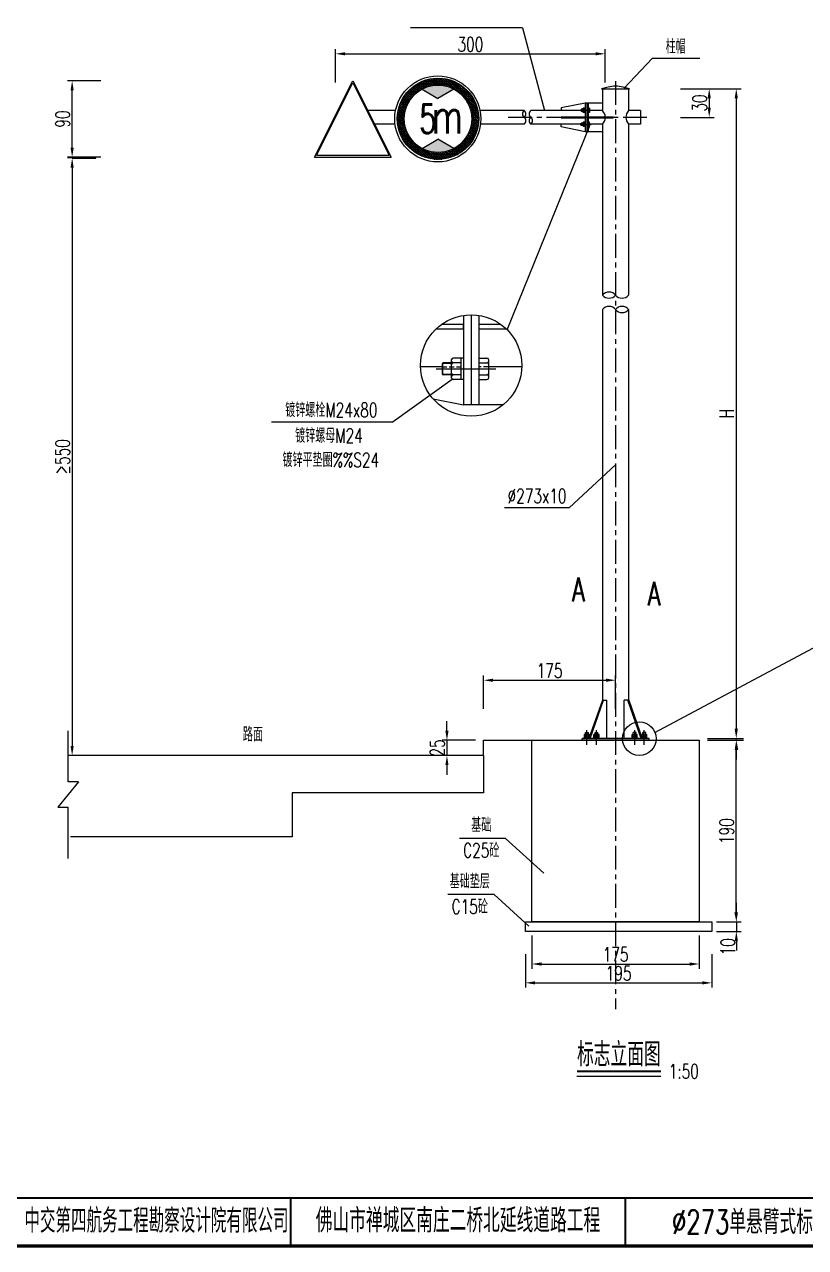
# Model space of a CAD drawing. Extents: x 4349 to 271026, y -15323 to -8945.
# Drawn here: x 4546.2 to 4709.6, y -14340.3 to -14084.3 of the extents above; entities that cross this region are included whole.
import ezdxf
from ezdxf.enums import TextEntityAlignment as Align

# ---------------------------------------------------------------- set-up
doc = ezdxf.new("R2010")
doc.units = 0
doc.header["$LTSCALE"] = 2
doc.header["$PDMODE"] = 32
doc.header["$PDSIZE"] = 0.3
doc.linetypes.add('CENTERX2', pattern=[4, 2.5, -0.5, 0.5, -0.5])
doc.linetypes.add('HIDDENX2', pattern=[0.75, 0.5, -0.25])
doc.layers.get('0').update_dxf_attribs({"linetype": 'CONTINUOUS'})
doc.layers.get('DEFPOINTS').update_dxf_attribs({"linetype": 'CONTINUOUS'})
for name, color, linetype in [('2', 7, 'CONTINUOUS'), ('J-交通标志', 4, 'CONTINUOUS'), ('中线', 2, 'CENTERX2'), ('内框', 4, 'CONTINUOUS'), ('图框', 7, 'CONTINUOUS'), ('尺寸标注', 4, 'CONTINUOUS'), ('文字', 7, 'CONTINUOUS'), ('文字符号', 7, 'CONTINUOUS'), ('标志', 4, 'CONTINUOUS'), ('结构2', 7, 'CONTINUOUS'), ('结构3', 1, 'CONTINUOUS')]:
    doc.layers.add(name, color=color, linetype=linetype)
doc.styles.get("Standard").update_dxf_attribs({"font": 'simplex1.shx', "width": 0.7, "bigfont": 'hztxt.shx'})
doc.dimstyles.new('1：10', dxfattribs={"dimtxt": 3, "dimasz": 2, "dimexe": 1, "dimexo": 1, "dimgap": 0.5, "dimtad": 1, "dimrnd": 0.0095, "dimdsep": 46, "dimtxsty": 'Standard', "dimcen": 0.09, "dimclrd": 256, "dimclre": 256, "dimadec": 0, "dimazin": 0, "dimtfac": 1, "dimtix": 1, "dimtmove": 2, "dimatfit": 3, "dimfxl": 0, "dimtolj": 1, "dimtzin": 0, "dimarcsym": 0})
doc.dimstyles.new('比例：1：50（mm)', dxfattribs={"dimtxt": 3, "dimasz": 2, "dimexe": 1, "dimexo": 1, "dimgap": 0.5, "dimtad": 1, "dimlfac": 5, "dimrnd": 0.0095, "dimdsep": 46, "dimtxsty": 'Standard', "dimcen": 0.09, "dimclrd": 256, "dimclre": 256, "dimclrt": 256, "dimadec": 0, "dimazin": 0, "dimtfac": 1, "dimtix": 1, "dimtmove": 2, "dimatfit": 3, "dimfxl": 0, "dimtolj": 1, "dimtzin": 0, "dimarcsym": 0})

# ---------------------------------------------------------------- blocks, each defined once
blk = doc.blocks.new('series')
at = {"width": 0.75}
for tag, height, p in [('页码', 4, (-35, -19)), ('图名', 5, (-220, -282)), ('图号', 5, (-20, -282))]:
    blk.add_attdef(tag, text='', height=height, dxfattribs=at).set_placement(p, align=Align.MIDDLE_CENTER)
blk = doc.blocks.new('DIM')
at = {"color": 4}
blk.add_lwpolyline([(-1, -0.1, 0.2, 0, 0), (0, 0, 0, 0, 0)], format="xyseb", dxfattribs=at)
blk = doc.blocks.new('*D1009')
at = {"layer": 'DEFPOINTS', "color": 0, "linetype": 'Continuous'}
for p in [(4562.22, -14112.28), (4556.22, -14237.32), (4562.22, -14237.32)]:
    blk.add_point(p, dxfattribs=at)
at = {"layer": '尺寸标注', "linetype": 'Continuous', "lineweight": -2}
for p, q in [((4561.22, -14112.28), (4555.22, -14112.28)), ((4556.22, -14114.28), (4556.22, -14235.32)), ((4561.22, -14237.32), (4555.22, -14237.32))]:
    blk.add_line(p, q, dxfattribs=at)
at = {"layer": '尺寸标注', "linetype": 'Continuous'}
for points in [[(4555.89, -14114.28), (4556.55, -14114.28), (4556.22, -14112.28)], [(4555.89, -14235.32), (4556.55, -14235.32), (4556.22, -14237.32)]]:
    blk.add_solid(points, dxfattribs=at)
at = {"layer": '尺寸标注', "linetype": 'Continuous', "insert": (4554.22, -14174.8), "char_height": 3, "attachment_point": 5, "rotation": 90}
blk.add_mtext('\\A1;≥550', dxfattribs=at)
blk = doc.blocks.new('*D1010')
at = {"layer": 'DEFPOINTS', "color": 0, "linetype": 'Continuous'}
for p in [(4672.63, -14097.78), (4676.45, -14103.78), (4689.48, -14103.78)]:
    blk.add_point(p, dxfattribs=at)
at = {"layer": '尺寸标注', "linetype": 'Continuous', "lineweight": -2}
for p, q in [((4683.48, -14097.78), (4690.48, -14097.78)), ((4689.48, -14099.78), (4689.48, -14101.78)), ((4683.48, -14103.78), (4690.48, -14103.78))]:
    blk.add_line(p, q, dxfattribs=at)
at = {"layer": '尺寸标注', "linetype": 'Continuous'}
for points in [[(4689.14, -14099.78), (4689.81, -14099.78), (4689.48, -14097.78)], [(4689.14, -14101.78), (4689.81, -14101.78), (4689.48, -14103.78)]]:
    blk.add_solid(points, dxfattribs=at)
at = {"layer": '尺寸标注', "linetype": 'Continuous', "insert": (4687.48, -14100.78), "char_height": 3, "attachment_point": 5, "rotation": 90}
blk.add_mtext('\\A1;30', dxfattribs=at)
blk = doc.blocks.new('*D1011')
at = {"layer": 'DEFPOINTS', "color": 0, "linetype": 'Continuous'}
for p in [(4672.83, -14097.78), (4676.9, -14233.72), (4695.13, -14233.72)]:
    blk.add_point(p, dxfattribs=at)
at = {"layer": '尺寸标注', "linetype": 'Continuous', "lineweight": -2}
for p, q in [((4689.13, -14097.78), (4696.13, -14097.78)), ((4695.13, -14099.78), (4695.13, -14231.72)), ((4689.13, -14233.72), (4696.13, -14233.72))]:
    blk.add_line(p, q, dxfattribs=at)
at = {"layer": '尺寸标注', "linetype": 'Continuous'}
for points in [[(4694.8, -14099.78), (4695.47, -14099.78), (4695.13, -14097.78)], [(4694.8, -14231.72), (4695.47, -14231.72), (4695.13, -14233.72)]]:
    blk.add_solid(points, dxfattribs=at)
at = {"layer": '尺寸标注', "linetype": 'Continuous', "insert": (4693.13, -14165.75), "char_height": 3, "attachment_point": 5, "rotation": 90}
blk.add_mtext('\\A1;H', dxfattribs=at)
blk = doc.blocks.new('*D1012')
at = {"layer": 'DEFPOINTS', "color": 0, "linetype": 'Continuous'}
for p in [(4687.4, -14234.12), (4695.13, -14234.12), (4690.03, -14272.12)]:
    blk.add_point(p, dxfattribs=at)
at = {"layer": '尺寸标注', "linetype": 'Continuous', "lineweight": -2}
for p, q in [((4689.13, -14234.12), (4696.13, -14234.12)), ((4695.13, -14270.12), (4695.13, -14236.12)), ((4691.03, -14272.12), (4696.13, -14272.12))]:
    blk.add_line(p, q, dxfattribs=at)
at = {"layer": '尺寸标注', "linetype": 'Continuous'}
for points in [[(4694.8, -14236.12), (4695.47, -14236.12), (4695.13, -14234.12)], [(4694.8, -14270.12), (4695.47, -14270.12), (4695.13, -14272.12)]]:
    blk.add_solid(points, dxfattribs=at)
at = {"layer": '尺寸标注', "linetype": 'Continuous', "insert": (4693.13, -14253.12), "char_height": 3, "attachment_point": 5, "rotation": 90}
blk.add_mtext('\\A1;190', dxfattribs=at)
blk = doc.blocks.new('*D1013')
at = {"layer": 'DEFPOINTS', "color": 0, "linetype": 'Continuous'}
for p in [(4690.03, -14272.12), (4690.03, -14274.12), (4695.15, -14274.12)]:
    blk.add_point(p, dxfattribs=at)
at = {"layer": '尺寸标注', "linetype": 'Continuous', "lineweight": -2}
for p, q in [((4695.15, -14270.12), (4695.15, -14268.12)), ((4691.03, -14272.12), (4696.15, -14272.12)), ((4695.15, -14272.12), (4695.15, -14274.12)), ((4691.03, -14274.12), (4696.15, -14274.12)), ((4695.15, -14276.12), (4695.15, -14278.12))]:
    blk.add_line(p, q, dxfattribs=at)
at = {"layer": '尺寸标注', "linetype": 'Continuous'}
for points in [[(4694.81, -14270.12), (4695.48, -14270.12), (4695.15, -14272.12)], [(4694.81, -14276.12), (4695.48, -14276.12), (4695.15, -14274.12)]]:
    blk.add_solid(points, dxfattribs=at)
at = {"layer": '尺寸标注', "linetype": 'Continuous', "insert": (4693.37, -14277.32), "char_height": 3, "attachment_point": 5, "rotation": 90}
blk.add_mtext('\\A1;10', dxfattribs=at)
blk = doc.blocks.new('*D1014')
at = {"layer": 'DEFPOINTS', "color": 0, "linetype": 'Continuous'}
for p in [(4652.4, -14272.12), (4687.4, -14272.12), (4687.4, -14280.93)]:
    blk.add_point(p, dxfattribs=at)
at = {"layer": '尺寸标注', "linetype": 'Continuous', "lineweight": -2}
for p, q in [((4652.4, -14274.93), (4652.4, -14281.93)), ((4687.4, -14274.93), (4687.4, -14281.93)), ((4654.4, -14280.93), (4685.4, -14280.93))]:
    blk.add_line(p, q, dxfattribs=at)
at = {"layer": '尺寸标注', "linetype": 'Continuous'}
for points in [[(4654.4, -14280.6), (4654.4, -14281.27), (4652.4, -14280.93)], [(4685.4, -14280.6), (4685.4, -14281.27), (4687.4, -14280.93)]]:
    blk.add_solid(points, dxfattribs=at)
at = {"layer": '尺寸标注', "linetype": 'Continuous', "insert": (4669.9, -14278.93), "char_height": 3, "attachment_point": 5}
blk.add_mtext('\\A1;175', dxfattribs=at)
blk = doc.blocks.new('*D1015')
at = {"layer": 'DEFPOINTS', "color": 0, "linetype": 'Continuous'}
for p in [(4651.03, -14274.12), (4690.03, -14274.12), (4690.03, -14284.87)]:
    blk.add_point(p, dxfattribs=at)
at = {"layer": '尺寸标注', "linetype": 'Continuous', "lineweight": -2}
for p, q in [((4651.03, -14278.87), (4651.03, -14285.87)), ((4690.03, -14278.87), (4690.03, -14285.87)), ((4653.03, -14284.87), (4688.03, -14284.87))]:
    blk.add_line(p, q, dxfattribs=at)
at = {"layer": '尺寸标注', "linetype": 'Continuous'}
for points in [[(4653.03, -14284.54), (4653.03, -14285.21), (4651.03, -14284.87)], [(4688.03, -14284.54), (4688.03, -14285.21), (4690.03, -14284.87)]]:
    blk.add_solid(points, dxfattribs=at)
at = {"layer": '尺寸标注', "linetype": 'Continuous', "insert": (4670.53, -14282.87), "char_height": 3, "attachment_point": 5}
blk.add_mtext('\\A1;195', dxfattribs=at)
blk = doc.blocks.new('*D1030')
at = {"layer": 'DEFPOINTS', "color": 0, "linetype": 'Continuous'}
for p in [(4556.22, -14096.13), (4606.92, -14096.13), (4606.92, -14112.13)]:
    blk.add_point(p, dxfattribs=at)
at = {"layer": '尺寸标注', "linetype": 'Continuous', "lineweight": -2}
for p, q in [((4562.22, -14096.13), (4555.22, -14096.13)), ((4556.22, -14110.13), (4556.22, -14098.13)), ((4562.22, -14112.13), (4555.22, -14112.13))]:
    blk.add_line(p, q, dxfattribs=at)
at = {"layer": '尺寸标注', "linetype": 'Continuous'}
for points in [[(4555.89, -14098.13), (4556.55, -14098.13), (4556.22, -14096.13)], [(4555.89, -14110.13), (4556.55, -14110.13), (4556.22, -14112.13)]]:
    blk.add_solid(points, dxfattribs=at)
at = {"layer": '尺寸标注', "linetype": 'Continuous', "insert": (4554.22, -14104.13), "char_height": 3, "attachment_point": 5, "rotation": 90}
blk.add_mtext('\\A1;90', dxfattribs=at)
blk = doc.blocks.new('*D1031')
at = {"layer": 'DEFPOINTS', "color": 0, "linetype": 'Continuous'}
for p in [(4667.74, -14090.48), (4611.3, -14103.78), (4667.74, -14103.78)]:
    blk.add_point(p, dxfattribs=at)
at = {"layer": '尺寸标注', "linetype": 'Continuous', "lineweight": -2}
for p, q in [((4611.3, -14096.48), (4611.3, -14089.48)), ((4613.3, -14090.48), (4665.74, -14090.48)), ((4667.74, -14096.48), (4667.74, -14089.48))]:
    blk.add_line(p, q, dxfattribs=at)
at = {"layer": '尺寸标注', "linetype": 'Continuous'}
for points in [[(4613.3, -14090.15), (4613.3, -14090.81), (4611.3, -14090.48)], [(4665.74, -14090.15), (4665.74, -14090.81), (4667.74, -14090.48)]]:
    blk.add_solid(points, dxfattribs=at)
at = {"layer": '尺寸标注', "linetype": 'Continuous', "insert": (4639.52, -14088.48), "char_height": 3, "attachment_point": 5}
blk.add_mtext('\\A1;300', dxfattribs=at)
blk = doc.blocks.new('*D1032')
at = {"layer": 'DEFPOINTS', "color": 0, "linetype": 'Continuous'}
for p in [(4669.9, -14221.55), (4669.9, -14233.72), (4642.27, -14234.12)]:
    blk.add_point(p, dxfattribs=at)
at = {"layer": '尺寸标注', "linetype": 'Continuous', "lineweight": -2}
for p, q in [((4642.27, -14227.55), (4642.27, -14220.55)), ((4669.9, -14227.55), (4669.9, -14220.55)), ((4644.27, -14221.55), (4667.9, -14221.55))]:
    blk.add_line(p, q, dxfattribs=at)
at = {"layer": '尺寸标注', "linetype": 'Continuous'}
for points in [[(4644.27, -14221.22), (4644.27, -14221.89), (4642.27, -14221.55)], [(4667.9, -14221.22), (4667.9, -14221.89), (4669.9, -14221.55)]]:
    blk.add_solid(points, dxfattribs=at)
at = {"layer": '尺寸标注', "color": 0, "linetype": 'Continuous', "insert": (4656.08, -14219.55), "char_height": 3, "attachment_point": 5}
blk.add_mtext('\\A1;175', dxfattribs=at)
blk = doc.blocks.new('*D1033')
at = {"layer": 'DEFPOINTS', "color": 0, "linetype": 'Continuous'}
for p in [(4642.27, -14234.12), (4634.62, -14237.32), (4642.27, -14237.32)]:
    blk.add_point(p, dxfattribs=at)
at = {"layer": '尺寸标注', "linetype": 'Continuous', "lineweight": -2}
for p, q in [((4634.62, -14232.12), (4634.62, -14230.12)), ((4640.62, -14234.12), (4633.62, -14234.12)), ((4634.62, -14234.12), (4634.62, -14237.32)), ((4640.62, -14237.32), (4633.62, -14237.32)), ((4634.62, -14239.32), (4634.62, -14241.32))]:
    blk.add_line(p, q, dxfattribs=at)
at = {"layer": '尺寸标注', "linetype": 'Continuous'}
for points in [[(4634.28, -14232.12), (4634.95, -14232.12), (4634.62, -14234.12)], [(4634.28, -14239.32), (4634.95, -14239.32), (4634.62, -14237.32)]]:
    blk.add_solid(points, dxfattribs=at)
at = {"layer": '尺寸标注', "color": 0, "linetype": 'Continuous', "insert": (4632.62, -14235.72), "char_height": 3, "attachment_point": 5, "rotation": 90}
blk.add_mtext('\\A1;25', dxfattribs=at)

msp = doc.modelspace()

# ---------------------------------------------------------------- hatches: boundary and pattern name
at = {"layer": '2'}
h = msp.add_hatch(dxfattribs=at)
h.set_pattern_fill('SACNCR', color=1, scale=0.142458, angle=90, style=0)
h.set_pattern_definition([(135, (2399.04358, -14642.6336), (-0.239871077, -0.239871077), []), (135, (2399.04358, -14642.3937), (-0.239871077, -0.239871077), [0, -0.33922893])])
h.paths.add_polyline_path([(4624.23399, -14104.08121, 1), (4641.25708, -14104.08121, 1)])
h.paths.add_polyline_path([(4639.79186, -14104.08121, -1), (4625.69921, -14104.08121, -1)], flags=16)
h = msp.add_hatch(color=256, dxfattribs=at)
h.paths.add_polyline_path([(4636.07679, -14097.87207, 0.251311674), (4629.41428, -14097.87207), (4632.74554, -14099.79943)])
h.paths.add_polyline_path([(4632.74554, -14108.363), (4629.41428, -14110.29036, 0.251311674), (4636.07679, -14110.29036)])

# ---------------------------------------------------------------- linework, layer by layer
for p, q in [((4663.35583, -14233.72291), (4663.35583, -14232.88291)), ((4664.43583, -14233.24291), (4663.35583, -14233.24291)), ((4663.59583, -14233.60291), (4663.59583, -14232.52291)), ((4664.19583, -14233.60291), (4664.19583, -14232.52291)), ((4664.43583, -14233.72291), (4664.43583, -14232.88291)), ((4665.35583, -14233.72291), (4665.35583, -14232.88291)), ((4666.43583, -14233.24291), (4665.35583, -14233.24291)), ((4665.59583, -14233.60291), (4665.59583, -14232.52291)), ((4666.19583, -14233.60291), (4666.19583, -14232.52291)), ((4666.43583, -14233.72291), (4666.43583, -14232.88291)), ((4673.35583, -14233.72291), (4673.35583, -14232.88291)), ((4673.35583, -14233.24291), (4674.43583, -14233.24291)), ((4673.59583, -14233.60291), (4673.59583, -14232.52291)), ((4674.19583, -14233.60291), (4674.19583, -14232.52291)), ((4674.43583, -14233.72291), (4674.43583, -14232.88291)), ((4675.35583, -14233.72291), (4675.35583, -14232.88291)), ((4675.35583, -14233.24291), (4676.43583, -14233.24291)), ((4675.59583, -14233.60291), (4675.59583, -14232.52291)), ((4676.19583, -14233.60291), (4676.19583, -14232.52291)), ((4676.43583, -14233.72291), (4676.43583, -14232.88291))]:
    msp.add_line(p, q)
at = {"layer": 'J-交通标志', "color": 2}
for p, q in [((4606.92009, -14112.13078), (4614.91971, -14096.13153)), ((4614.91971, -14096.13153), (4622.91934, -14112.13078))]:
    msp.add_line(p, q, dxfattribs=at)
msp.add_lwpolyline([(4606.92009, -14112.13078), (4622.91934, -14112.13078)], dxfattribs=at)
at = {"layer": 'J-交通标志'}
msp.add_lwpolyline([(4607.32842, -14111.31411), (4607.32842, -14111.72244), (4622.511, -14111.72244), (4622.511, -14111.31411)], dxfattribs=at)
at = {"layer": 'J-交通标志', "color": 2}
msp.add_circle((4632.70098, -14104.1038), 8.99995, dxfattribs=at)
at = {"layer": '中线'}
for p, q in [((4669.89583, -14096.17599), (4669.89583, -14290.35863)), ((4662.47817, -14102.28859), (4664.81461, -14102.28859)), ((4676.44583, -14103.77636), (4647.16583, -14103.77636)), ((4662.47817, -14105.26413), (4664.81461, -14105.26413)), ((4663.89583, -14235.07188), (4663.89583, -14232.02367)), ((4665.89583, -14235.07188), (4665.89583, -14232.02367)), ((4673.89583, -14235.07188), (4673.89583, -14232.02367)), ((4675.89583, -14235.07188), (4675.89583, -14232.02367))]:
    msp.add_line(p, q, dxfattribs=at)
at = {"layer": '内框'}
for p, q in [((4629.41428, -14097.87207), (4632.74554, -14099.79943)), ((4636.07679, -14097.87207), (4632.74554, -14099.79943)), ((4629.41428, -14110.29036), (4632.74554, -14108.363)), ((4636.07679, -14110.29036), (4632.74554, -14108.363))]:
    msp.add_line(p, q, dxfattribs=at)
for radius in [8.51155, 7.04632]:
    msp.add_circle((4632.74554, -14104.08121), radius, dxfattribs=at)
at = {"layer": '图框'}
for points, const_width in [([(4916.92857, -14062.90394), (4536.92857, -14062.90394), (4536.92858, -14339.90394), (4916.92858, -14339.90394), (4916.92857, -14062.90394)], 0.7), ([(4536.92858, -14329.90394), (4916.92858, -14329.90394)], 0.4), ([(4601.92858, -14329.90394), (4601.92858, -14339.90394)], 0.4), ([(4671.92858, -14339.90394), (4671.92858, -14329.90394)], 0.4)]:
    msp.add_lwpolyline(points, dxfattribs=dict(at, const_width=const_width))
at = {"layer": '尺寸标注', "linetype": 'Continuous'}
for p, q in [((4607.32842, -14111.72244), (4614.91971, -14096.53987)), ((4614.91971, -14096.53987), (4622.511, -14111.72244)), ((4556.21912, -14112.28247), (4561.16568, -14112.28247)), ((4642.27077, -14237.31625), (4642.27077, -14234.12291)), ((4642.27077, -14234.12291), (4662.52088, -14234.12291))]:
    msp.add_line(p, q, dxfattribs=at)
at = {"layer": '尺寸标注'}
for p, q in [((4693.62108, -14233.72291), (4696.6476, -14233.72291)), ((4695.1476, -14234.12291), (4695.1476, -14233.72291)), ((4696.12108, -14233.72291), (4696.6476, -14233.72291)), ((4693.62108, -14234.12291), (4696.6476, -14234.12291)), ((4695.1476, -14236.12291), (4695.1476, -14238.12291)), ((4644.4879, -14266.39994), (4651.77782, -14273.00064)), ((4695.1476, -14270.12291), (4695.1476, -14268.12291))]:
    msp.add_line(p, q, dxfattribs=at)
msp.add_circle((4674.85766, -14233.77615), 3.5, dxfattribs=at)
at = {"layer": '尺寸标注', "linetype": 'ByBlock'}
for centre, start, end in [((4668.53083, -14142.09285), 39.372349, 140.627651), ((4668.53083, -14139.85261), 219.372349, 320.627651), ((4671.26083, -14139.85261), 219.372349, 320.627651), ((4668.53083, -14145.09285), 39.372349, 140.627651), ((4671.26083, -14145.09285), 39.372349, 140.627651), ((4671.26083, -14142.85261), 219.372349, 320.627651)]:
    msp.add_arc(centre, 1.76576, start, end, dxfattribs=at)
at = {"layer": '文字'}
for p, q in [((4644.4879, -14266.39994), (4634.82418, -14266.39994)), ((4661.78809, -14304.39527), (4679.37182, -14304.39527))]:
    msp.add_line(p, q, dxfattribs=at)
for points in [[(4659.72719, -14203.40708, 0, 0.7, 0), (4659.72719, -14201.40708, 0, 0, 0), (4659.72719, -14198.90708, 0, 0, 0), (4664.52401, -14198.90708, 0, 0, 0)], [(4680.46629, -14203.40708, 0, 0.7, 0), (4680.46629, -14201.40708, 0, 0, 0), (4680.46629, -14198.90708, 0, 0, 0), (4675.66947, -14198.90708, 0, 0, 0)]]:
    msp.add_lwpolyline(points, format="xyseb", dxfattribs=at)
at = {"layer": '文字', "const_width": 0.4}
msp.add_lwpolyline([(4661.78809, -14303.39527), (4679.37182, -14303.39527)], dxfattribs=at)
at = {"layer": '文字符号'}
for p, q in [((4650.39624, -14085.05771), (4626.97308, -14085.05771)), ((4650.39624, -14085.05771), (4655.04099, -14102.37636)), ((4677.52857, -14091.45784), (4671.72121, -14097.64614)), ((4687.48435, -14091.45784), (4677.52857, -14091.45784)), ((4623.18293, -14167.57242), (4635.68228, -14158.56226)), ((4623.18293, -14167.57242), (4597.91192, -14167.57242)), ((4660.1666, -14185.48112), (4669.89583, -14176.48257)), ((4660.1666, -14185.48112), (4646.66938, -14185.48112)), ((4678.11598, -14232.49813), (4715.76415, -14212.36305)), ((4646.89124, -14254.63806), (4637.22753, -14254.63806)), ((4646.89124, -14254.63806), (4654.89169, -14261.92441))]:
    msp.add_line(p, q, dxfattribs=at)
at = {"layer": '结构2'}
for p, q in [((4663.42583, -14102.03859), (4662.72583, -14102.03859)), ((4662.72583, -14102.03859), (4662.72583, -14102.53859)), ((4663.42583, -14102.53859), (4662.72583, -14102.53859)), ((4663.52583, -14101.83859), (4663.12583, -14101.83859)), ((4663.12583, -14102.73859), (4663.12583, -14101.83859)), ((4663.52583, -14102.73859), (4663.12583, -14102.73859)), ((4663.42583, -14102.73859), (4663.42583, -14101.83859)), ((4663.52583, -14101.83859), (4663.52583, -14102.73859)), ((4664.16583, -14102.73859), (4664.16583, -14101.83859)), ((4664.46583, -14101.83859), (4664.16583, -14101.83859)), ((4664.16583, -14102.03859), (4664.46583, -14102.03859)), ((4664.16583, -14102.53859), (4664.46583, -14102.53859)), ((4664.46583, -14102.73859), (4664.16583, -14102.73859)), ((4664.46583, -14101.83859), (4664.46583, -14102.73859)), ((4647.24148, -14148.25048), (4664.46583, -14105.71413)), ((4662.72583, -14105.51413), (4662.72583, -14105.01413)), ((4663.42583, -14105.01413), (4662.72583, -14105.01413)), ((4663.42583, -14105.51413), (4662.72583, -14105.51413)), ((4663.12583, -14104.81413), (4663.12583, -14105.71413)), ((4663.52583, -14104.81413), (4663.12583, -14104.81413)), ((4663.52583, -14105.71413), (4663.12583, -14105.71413)), ((4663.42583, -14104.81413), (4663.42583, -14105.71413)), ((4663.52583, -14103.87636), (4663.52583, -14103.67636)), ((4663.52583, -14105.71413), (4663.52583, -14104.81413)), ((4664.46583, -14104.81413), (4664.16583, -14104.81413)), ((4664.16583, -14104.81413), (4664.16583, -14105.71413)), ((4664.16583, -14105.01413), (4664.46583, -14105.01413)), ((4664.16583, -14105.51413), (4664.46583, -14105.51413)), ((4664.46583, -14105.71413), (4664.16583, -14105.71413)), ((4664.46583, -14105.71413), (4664.46583, -14104.81413)), ((4638.09441, -14145.21512), (4638.09441, -14163.96129)), ((4639.69441, -14145.09367), (4639.69441, -14163.96129)), ((4639.69441, -14145.09367), (4639.69441, -14163.96129)), ((4641.29441, -14145.21512), (4641.29441, -14163.96129)), ((4632.33872, -14148.06129), (4638.09441, -14148.06129)), ((4633.54286, -14147.06129), (4638.09441, -14147.06129)), ((4638.09441, -14148.06129), (4638.09441, -14147.06129)), ((4638.09441, -14148.06129), (4638.09441, -14147.06129)), ((4641.29441, -14147.06129), (4645.84596, -14147.06129)), ((4641.29441, -14148.06129), (4647.05009, -14148.06129)), ((4633.59615, -14155.96129), (4629.0979, -14155.96129)), ((4632.34232, -14156.40013), (4644.86375, -14156.40013)), ((4650.29092, -14155.96129), (4643.29441, -14155.96129)), ((4631.73015, -14162.68844), (4638.09441, -14163.96129)), ((4639.69441, -14163.96129), (4638.09441, -14163.96129)), ((4646.32784, -14163.96129), (4639.69441, -14163.96129)), ((4555.38343, -14242.81651), (4555.38343, -14232.16219)), ((4664.43583, -14232.88291), (4663.35583, -14232.88291)), ((4664.43583, -14233.60291), (4663.35583, -14233.60291)), ((4663.59583, -14232.52291), (4664.19583, -14232.52291)), ((4666.43583, -14232.88291), (4665.35583, -14232.88291)), ((4666.43583, -14233.60291), (4665.35583, -14233.60291)), ((4665.59583, -14232.52291), (4666.19583, -14232.52291)), ((4673.35583, -14232.88291), (4674.43583, -14232.88291)), ((4673.35583, -14233.60291), (4674.43583, -14233.60291)), ((4674.19583, -14232.52291), (4673.59583, -14232.52291)), ((4675.35583, -14232.88291), (4676.43583, -14232.88291)), ((4675.35583, -14233.60291), (4676.43583, -14233.60291)), ((4676.19583, -14232.52291), (4675.59583, -14232.52291)), ((4557.51918, -14242.81651), (4553.24768, -14248.13537)), ((4557.51918, -14242.81651), (4555.38343, -14242.81651)), ((4553.24768, -14248.13537), (4555.38343, -14248.13537)), ((4555.38343, -14258.84646), (4555.38343, -14248.13537))]:
    msp.add_line(p, q, dxfattribs=at)
at = {"layer": '结构2', "linetype": 'HIDDENX2'}
for p, q in [((4633.59615, -14155.96129), (4638.09441, -14155.96129)), ((4643.29441, -14155.96129), (4641.29441, -14155.96129))]:
    msp.add_line(p, q, dxfattribs=at)
at = {"layer": '结构2'}
for points in [[(4652.39583, -14234.12291), (4687.39583, -14234.12291), (4687.39583, -14272.12291), (4652.39583, -14272.12291)], [(4651.03069, -14272.12291), (4690.03069, -14272.12291), (4690.03069, -14274.12291), (4651.03069, -14274.12291)]]:
    msp.add_lwpolyline(points, close=True, dxfattribs=at)
msp.add_circle((4639.69441, -14155.69356), 10.59989, dxfattribs=at)
for centre, start, end in [((4651.2359, -14103.07636), 124.1039905, 235.8960095), ((4650.28789, -14103.07636), 304.1039905, 55.8960095), ((4652.63368, -14103.07636), 124.1039905, 235.8960095), ((4650.28789, -14104.47636), 304.1039905, 55.8960095), ((4652.63368, -14104.47636), 124.1039905, 235.8960095), ((4651.68567, -14104.47636), 304.1039905, 55.8960095)]:
    msp.add_arc(centre, 0.84539, start, end, dxfattribs=at)
at = {"layer": '结构3'}
for p, q in [((4667.16583, -14097.77636), (4667.16583, -14102.37636)), ((4672.62583, -14097.77636), (4672.62583, -14102.37636)), ((4663.52583, -14100.77636), (4658.52583, -14101.77636)), ((4663.52583, -14100.77636), (4663.52583, -14106.77636)), ((4667.16583, -14100.77636), (4663.52583, -14100.77636)), ((4663.84583, -14100.77636), (4663.84583, -14106.77636)), ((4664.16583, -14100.77636), (4664.16583, -14106.77636)), ((4623.86836, -14102.37636), (4618.04213, -14102.37636)), ((4650.76189, -14102.37636), (4641.53359, -14102.37636)), ((4663.52583, -14102.37636), (4652.15968, -14102.37636)), ((4658.52583, -14101.77636), (4658.52583, -14102.37636)), ((4667.16583, -14102.37636), (4664.16583, -14102.37636)), ((4675.12583, -14102.37636), (4672.62583, -14102.37636)), ((4675.12583, -14102.37636), (4675.12583, -14105.17636)), ((4623.76516, -14105.17636), (4619.44213, -14105.17636)), ((4650.76189, -14105.17636), (4641.63679, -14105.17636)), ((4663.52583, -14105.17636), (4652.15968, -14105.17636)), ((4658.52583, -14103.67636), (4658.52583, -14103.87636)), ((4658.52583, -14103.67636), (4663.52583, -14103.67636)), ((4658.52583, -14103.87636), (4663.52583, -14103.87636)), ((4658.52583, -14105.77636), (4658.52583, -14105.17636)), ((4663.52583, -14106.77636), (4658.52583, -14105.77636)), ((4664.16583, -14103.67636), (4669.36583, -14103.67636)), ((4664.16583, -14103.87636), (4669.36583, -14103.87636)), ((4667.16583, -14105.17636), (4664.16583, -14105.17636)), ((4667.16583, -14105.17636), (4667.16583, -14140.97273)), ((4669.36583, -14103.87636), (4669.36583, -14103.67636)), ((4675.12583, -14105.17636), (4672.62583, -14105.17636)), ((4672.62583, -14105.17636), (4672.62583, -14140.97273)), ((4667.16583, -14106.77636), (4663.52583, -14106.77636)), ((4667.16583, -14143.97273), (4667.16583, -14225.72291)), ((4672.62583, -14143.97273), (4672.62583, -14225.72291)), ((4635.59441, -14158.35013), (4635.59441, -14154.45013)), ((4638.09441, -14154.15013), (4635.89441, -14154.15013)), ((4637.59441, -14158.65013), (4637.59441, -14154.15013)), ((4638.09441, -14154.15013), (4638.09441, -14158.65013)), ((4641.29441, -14154.15013), (4641.29441, -14158.65013)), ((4641.29441, -14154.15013), (4642.99441, -14154.15013)), ((4643.29441, -14154.45013), (4643.29441, -14158.35013)), ((4633.59441, -14155.35013), (4633.59441, -14157.45013)), ((4635.59441, -14155.25013), (4633.6212, -14155.25013)), ((4633.69441, -14155.17692), (4633.69441, -14157.62333)), ((4637.59441, -14155.15013), (4633.79441, -14155.15013)), ((4637.59441, -14155.15013), (4636.39441, -14155.15013)), ((4641.29441, -14155.15013), (4642.99441, -14155.15013)), ((4635.59441, -14157.55013), (4633.6212, -14157.55013)), ((4637.59441, -14157.65013), (4633.79441, -14157.65013)), ((4638.09441, -14158.65013), (4635.89441, -14158.65013)), ((4637.59441, -14157.65013), (4636.39441, -14157.65013)), ((4641.29441, -14157.65013), (4642.99441, -14157.65013)), ((4641.29441, -14158.65013), (4642.99441, -14158.65013)), ((4667.14571, -14225.72291), (4664.31728, -14233.72291)), ((4664.54356, -14233.72291), (4667.37199, -14225.72291)), ((4667.14571, -14225.72291), (4668.08188, -14225.72291)), ((4668.08188, -14233.72291), (4668.08188, -14225.72291)), ((4671.70977, -14233.72291), (4671.70977, -14225.72291)), ((4672.64594, -14225.72291), (4671.70977, -14225.72291)), ((4675.24809, -14233.72291), (4672.41966, -14225.72291)), ((4672.64594, -14225.72291), (4675.47437, -14233.72291)), ((4662.89583, -14234.12291), (4662.89583, -14233.72291)), ((4676.89583, -14233.72291), (4662.89583, -14233.72291)), ((4676.89583, -14234.12291), (4676.89583, -14233.72291)), ((4676.89583, -14234.12291), (4662.89583, -14234.12291)), ((4676.89583, -14234.12291), (4662.89583, -14234.12291)), ((4642.27077, -14237.31625), (4555.88331, -14237.31625))]:
    msp.add_line(p, q, dxfattribs=at)
msp.add_lwpolyline([(4672.83416, -14097.77636), (4671.446, -14097.45251, 0.114748011), (4668.34565, -14097.45251), (4666.95749, -14097.77636)], format="xyb", close=True, dxfattribs=at)
msp.add_lwpolyline([(4642.27077, -14237.31625), (4642.27077, -14245.11625), (4602.27077, -14245.11625), (4602.27077, -14254.31625), (4555.88331, -14254.31625)], dxfattribs=at)
for centre, radius, start, end in [((4665.72554, -14103.77636), 2.00858, 2.8537244, 44.1874569), ((4674.06611, -14103.77636), 2.00858, 135.8125431, 224.1874569), ((4665.72554, -14103.77636), 2.00858, 315.8125431, 357.1462756), ((4635.89441, -14154.45013), 0.3, 90, 180), ((4642.99441, -14154.45013), 0.3, 0, 90), ((4633.79441, -14155.35013), 0.2, 90, 180), ((4635.89441, -14154.85013), 0.3, 180, 270), ((4635.89441, -14155.45013), 0.3, 90, 180), ((4642.99441, -14154.85013), 0.3, 270, 0), ((4642.99441, -14155.45013), 0.3, 0, 90), ((4633.79441, -14157.45013), 0.2, 180, 270), ((4635.89441, -14157.35013), 0.3, 180, 270), ((4635.89441, -14157.95013), 0.3, 90, 180), ((4635.89441, -14158.35013), 0.3, 180, 270), ((4642.99441, -14157.35013), 0.3, 270, 0), ((4642.99441, -14157.95013), 0.3, 0, 90), ((4642.99441, -14158.35013), 0.3, 270, 0)]:
    msp.add_arc(centre, radius, start, end, dxfattribs=at)

# ---------------------------------------------------------------- block references
at = {"layer": '图框'}
ref = msp.add_blockref('series', (4926.92858, -14052.90394), dxfattribs=at)
ref.add_attrib('图名', '%%C273单悬臂式标志一般构造图', dxfattribs={"layer": '0', "height": 5, "width": 0.7}).set_placement((4706.92858, -14334.90394), align=Align.MIDDLE_CENTER)
at = {"layer": '尺寸标注', "xscale": 2, "yscale": 2, "zscale": 2}
for p, rotation in [((4695.1476, -14234.12291), 90), ((4695.1476, -14234.12291), 90), ((4695.1476, -14272.12291), 270), ((4695.1476, -14272.12291), 270)]:
    msp.add_blockref('DIM', p, dxfattribs=dict(at, rotation=rotation))

# ---------------------------------------------------------------- texts
at = {"layer": '图框'}
for s, width, p in [('中交第四航务工程勘察设计院有限公司', 0.65, (4573.85942, -14334.6555)), ('佛山市禅城区南庄二桥北延线道路工程', 0.7, (4636.92858, -14334.58924))]:
    msp.add_text(s, height=5, dxfattribs=dict(at, width=width)).set_placement(p, align=Align.MIDDLE_CENTER)
at = {"layer": '文字', "width": 0.7}
for s, height, p in [('柱帽', 3, (4682.47351, -14088.95784)), ('镀锌螺栓M24x80', 3, (4610.4285, -14165.00705)), ('镀锌螺母M24', 3, (4609.93614, -14170.37506)), ('镀锌平垫圈%%S24', 3, (4610.32698, -14175.43992)), ('%%C273x10', 3, (4653.46474, -14182.99342)), ('A', 5, (4662.13334, -14202.57971)), ('A', 5, (4677.96928, -14203.44646)), ('路面', 3, (4594.04448, -14232.87831)), ('基础', 3, (4641.79386, -14251.85996)), ('C25砼', 3, (4641.79386, -14257.14376)), ('基础垫层', 3, (4639.39052, -14263.62184)), ('C15砼', 3, (4639.39052, -14268.90564)), ('标志立面图', 5, (4670.58376, -14299.87315)), ('1:50', 3, (4684.16183, -14303.39779))]:
    msp.add_text(s, height=height, dxfattribs=at).set_placement(p, align=Align.MIDDLE_CENTER)
at = {"layer": '标志', "color": 7, "linetype": 'Continuous', "width": 0.7}
for s, height, p in [('5', 6, (4630.6292, -14104.06089)), ('m', 7.29, (4634.71748, -14103.49019))]:
    msp.add_text(s, height=height, dxfattribs=at).set_placement(p, align=Align.MIDDLE_CENTER)

# ---------------------------------------------------------------- dimensions: what is measured, and where the dimension line sits
at = {"layer": '尺寸标注', "linetype": 'Continuous'}
for base, p1, p2, text, dimstyle, picture, middle in [((4667.74157, -14090.47947), (4611.30146, -14103.77636), (4667.74157, -14103.77636), '300', '比例：1：50（mm)', '*D1031', (4639.52152, -14088.47947)), ((4669.89583, -14221.55364), (4642.27077, -14234.12291), (4669.89583, -14233.72291), '175', '1：10', '*D1032', (4656.0833, -14219.55364))]:
    dim = msp.add_linear_dim(base=base, p1=p1, p2=p2, text=text, dimstyle=dimstyle, dxfattribs=at)
    dim.commit()
    dim.dimension.update_dxf_attribs({"geometry": picture, "text_midpoint": middle})
for base, p1, p2, text, dimstyle, picture, middle in [((4556.21912, -14096.13153), (4606.92009, -14112.13078), (4606.92009, -14096.13153), '90', '比例：1：50（mm)', '*D1030', (4554.21912, -14104.13116)), ((4695.13434, -14233.72291), (4672.83416, -14097.77636), (4676.89583, -14233.72291), 'H', '比例：1：50（mm)', '*D1011', (4693.13434, -14165.74964)), ((4556.21912, -14237.31625), (4562.21912, -14112.28247), (4562.21912, -14237.31625), '≥550', '比例：1：50（mm)', '*D1009', (4554.21912, -14174.79936)), ((4634.61519, -14237.31625), (4642.27077, -14234.12291), (4642.27077, -14237.31625), '25', '1：10', '*D1033', (4632.61519, -14235.71958))]:
    dim = msp.add_linear_dim(base=base, p1=p1, p2=p2, angle=90, text=text, dimstyle=dimstyle, dxfattribs=at)
    dim.commit()
    dim.dimension.update_dxf_attribs({"geometry": picture, "text_midpoint": middle})
for base, p1, p2, picture, middle in [((4689.47558, -14103.77636), (4672.62583, -14097.77636), (4676.44583, -14103.77636), '*D1010', (4687.47558, -14100.77636)), ((4695.13434, -14234.12291), (4690.03069, -14272.12291), (4687.39583, -14234.12291), '*D1012', (4693.13434, -14253.12291))]:
    dim = msp.add_linear_dim(base=base, p1=p1, p2=p2, angle=90, dimstyle='比例：1：50（mm)', dxfattribs=at)
    dim.commit()
    dim.dimension.update_dxf_attribs({"geometry": picture, "text_midpoint": middle})
dim = msp.add_linear_dim(base=(4695.1476, -14274.12291), p1=(4690.03069, -14272.12291), p2=(4690.03069, -14274.12291), angle=90, dimstyle='比例：1：50（mm)', dxfattribs=at)
dim.commit()
dim.dimension.update_dxf_attribs({"geometry": '*D1013', "text_midpoint": (4693.37272, -14277.3194), "dimtype": 160})
for base, p1, p2, picture, middle in [((4687.39583, -14280.93434), (4652.39583, -14272.12291), (4687.39583, -14272.12291), '*D1014', (4669.89583, -14278.93434)), ((4690.03069, -14284.87445), (4651.03069, -14274.12291), (4690.03069, -14274.12291), '*D1015', (4670.53069, -14282.87445))]:
    dim = msp.add_linear_dim(base=base, p1=p1, p2=p2, dimstyle='比例：1：50（mm)', dxfattribs=at)
    dim.commit()
    dim.dimension.update_dxf_attribs({"geometry": picture, "text_midpoint": middle})

doc.saveas('drawing.dxf')
